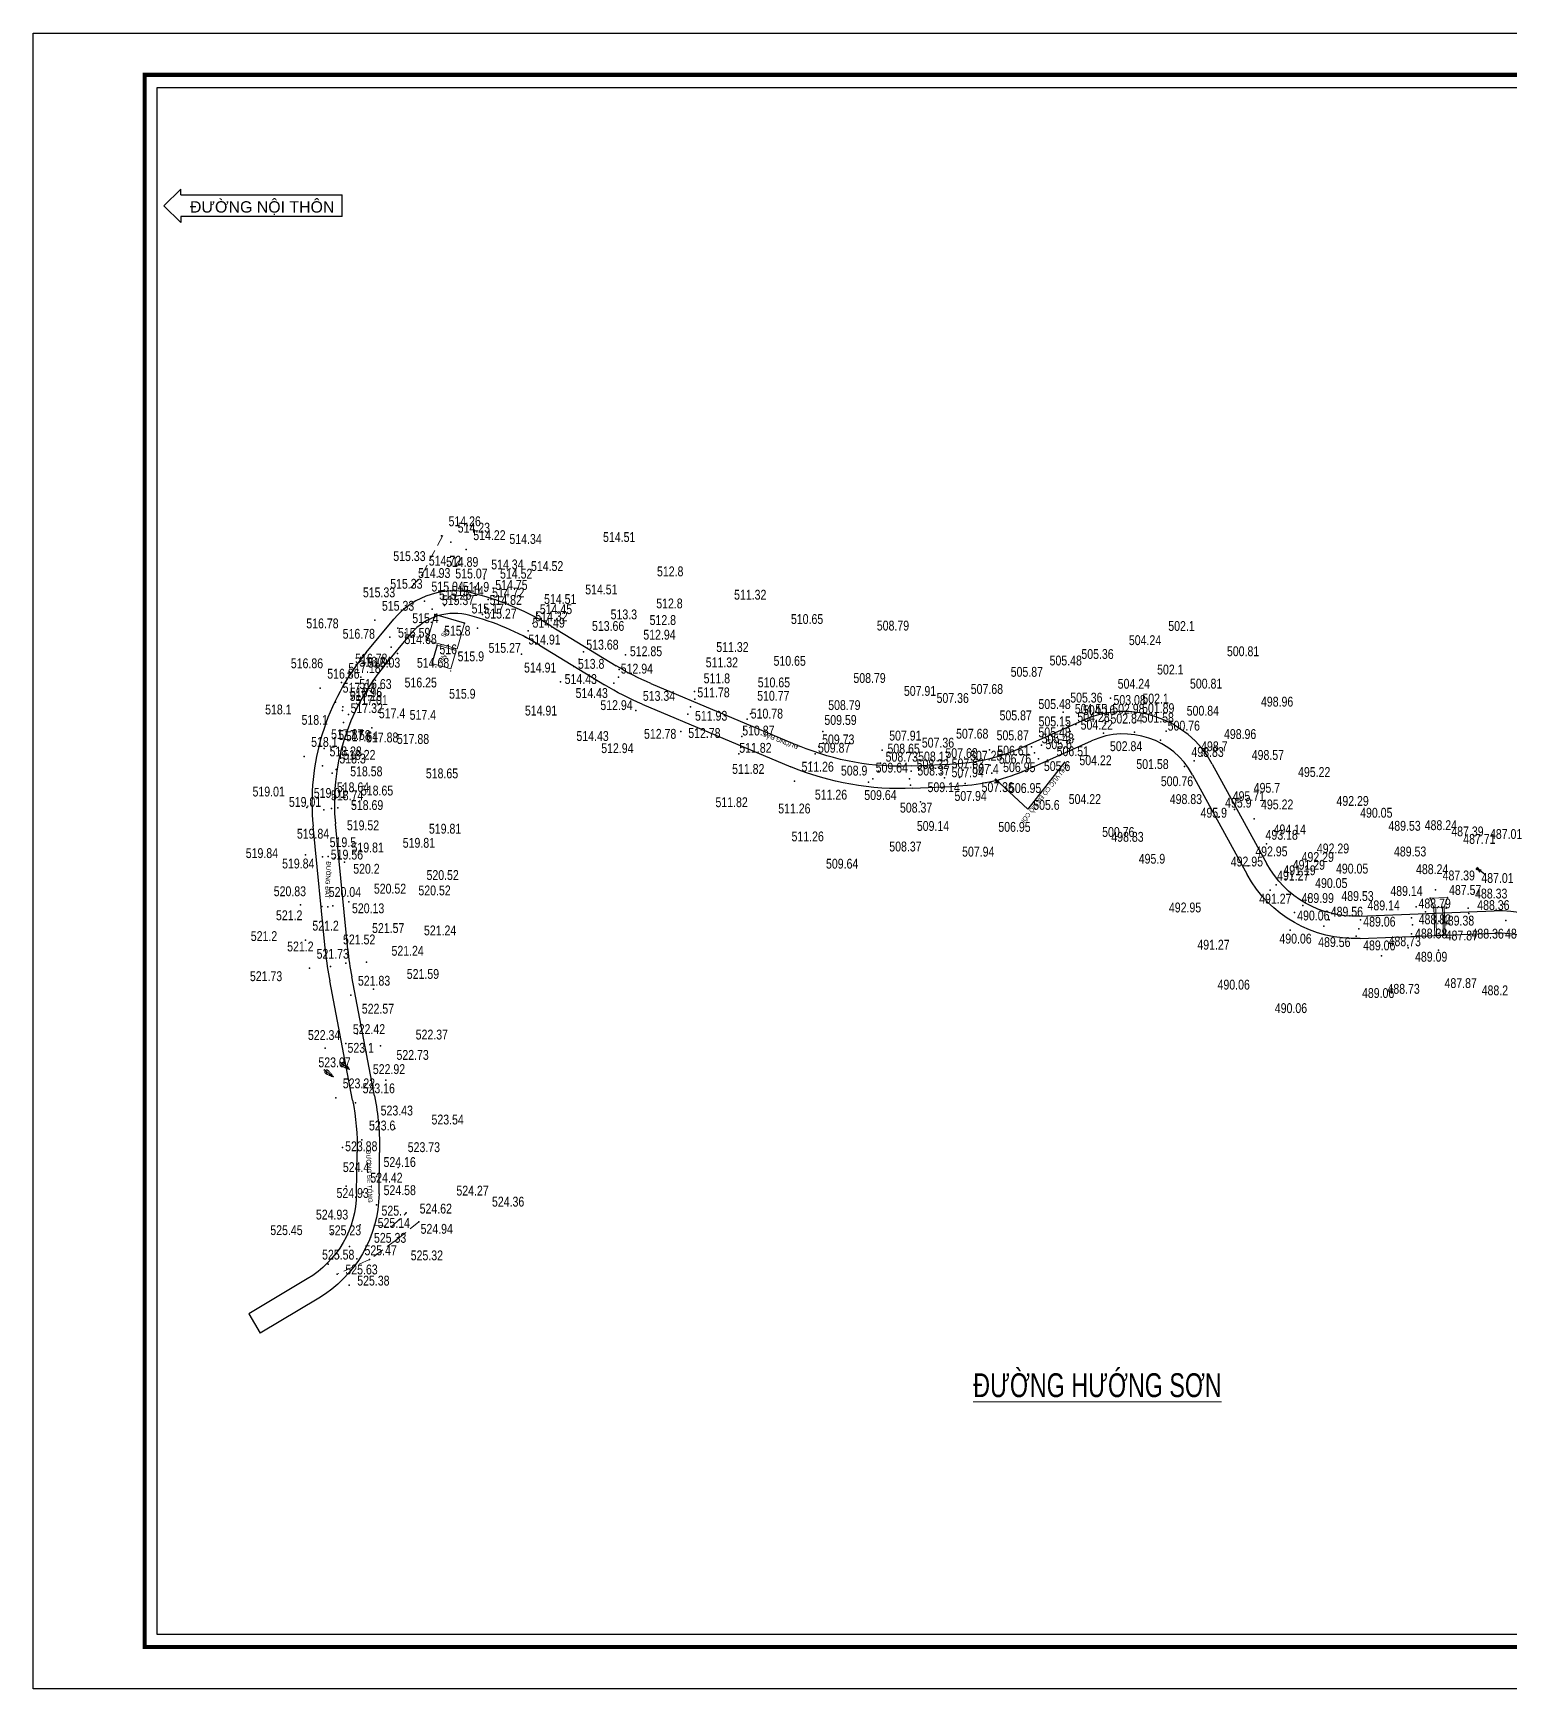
# Model space of a CAD drawing. Extents: x 545222 to 545745, y 1852593 to 1852962.
# Drawn here: x 545222 to 545551.3, y 1852592.8 to 1852962 of the extents above; entities that cross this region are included whole.
import ezdxf
from ezdxf.enums import TextEntityAlignment as Align

# ---------------------------------------------------------------- set-up
doc = ezdxf.new("R2010")
doc.units = 0
doc.header["$MEASUREMENT"] = 0
doc.linetypes.add('DUONGMON1', pattern=[3.75, 2.5, -1.25])
for name, color, linetype, lineweight in [('17.DCCD-FRAME', 36, 'Continuous', 25), ('18.DCCD-FRAMEBORDER', 32, 'Continuous', 50), ('Khungbo', 32, 'Continuous', 30), ('KICHTHUOC', 8, 'Continuous', 15)]:
    doc.layers.add(name, color=color, linetype=linetype, lineweight=lineweight)
for name, color, linetype in [('3', 4, 'Continuous'), ('congtrinh', 4, 'Continuous'), ('DIAVAT', 1, 'Continuous'), ('DIEM', 7, 'Continuous'), ('KHUNG', 1, 'Continuous'), ('Ranh', 252, 'Continuous'), ('Tuyen duong', 1, 'Continuous')]:
    doc.layers.add(name, color=color, linetype=linetype)
doc.layers.add('IN MO 2', color=7, linetype='Continuous', lineweight=9, true_color=0xb6b7a4)
doc.styles.add('MOC', font='VHARIALN.ttf', dxfattribs={"height": 2})
doc.styles.add('STYLE1', font='VHARIAL.ttf', dxfattribs={"height": 4})
doc.styles.add('T2', font='VHARIAL.ttf', dxfattribs={"width": 0.8})

# ---------------------------------------------------------------- blocks, each defined once
blk = doc.blocks.new('khun1111')
at = {"layer": '17.DCCD-FRAME'}
blk.add_lwpolyline([(1366183, -210620), (1366183, -214840), (1287462, -214840), (1287462, -159325), (1366183, -159325), (1366183, -190491)], dxfattribs=at)
at = {"layer": '18.DCCD-FRAMEBORDER', "const_width": 150}
blk.add_lwpolyline([(1366633, -215290), (1287012, -215290), (1287012, -158875), (1366633, -158875)], close=True, dxfattribs=at)
at = {"layer": 'Defpoints'}
blk.add_lwpolyline([(1367133, -216790), (1283011, -216790), (1283011, -157375), (1367133, -157375)], close=True, dxfattribs=at)
blk = doc.blocks.new('A$C4172536D')
at = {"layer": 'Ranh', "color": 250}
for points in [[(0.7, 0.95), (0, 2.28)], [(0.04, 0.03), (1.47, 0)], [(0.05, 0.59), (1.46, 0.57)], [(0.7, 5.24), (0.7, 0.95)], [(0.7, 0.95), (1.41, 2.28)]]:
    blk.add_lwpolyline(points, dxfattribs=at)

msp = doc.modelspace()

# ---------------------------------------------------------------- linework, layer by layer
at = {"layer": '3', "color": 3}
for p, q in [((545254.92, 1852927.2), (545251.09, 1852923.5)), ((545254.92, 1852925.92), (545254.92, 1852927.2)), ((545254.92, 1852925.92), (545290.86, 1852925.92)), ((545290.86, 1852921.07), (545290.86, 1852925.92)), ((545254.92, 1852919.79), (545251.09, 1852923.5)), ((545290.86, 1852921.07), (545254.92, 1852921.07)), ((545254.92, 1852921.07), (545254.92, 1852919.79))]:
    msp.add_line(p, q, dxfattribs=at)
at = {"layer": 'congtrinh'}
for points in [[(545318.17, 1852830.45), (545311.54, 1852832.32)], [(545318.17, 1852830.45), (545311.54, 1852832.32)], [(545312.03, 1852825.51), (545310.88, 1852821.4)], [(545312.03, 1852825.51), (545310.88, 1852821.4)]]:
    msp.add_lwpolyline(points, dxfattribs=at)
at = {"layer": 'DIAVAT'}
msp.add_lwpolyline([(545452.01, 1852799.48), (545443.78, 1852788.96), (545436.5, 1852795.69), (545437.06, 1852794.92), (545436.5, 1852795.69), (545437.29, 1852795.11)], dxfattribs=at)
at = {"layer": 'DIEM', "color": 0}
for p in [(545313.03, 1852849.91), (545315.08, 1852848.49), (545318.55, 1852846.81), (545308.63, 1852841.12), (545312.48, 1852840.85), (545322.55, 1852840.28), (545306.24, 1852838.38), (545314.54, 1852838.26), (545323.47, 1852835.7), (545324.52, 1852838.24), (545309.22, 1852835.35), (545310.92, 1852833.51), (545311.54, 1852832.32), (545313.7, 1852834.36), (545316.2, 1852835.3), (545322.18, 1852832.37), (545322.75, 1852834.02), (545334.34, 1852832.56), (545298.18, 1852831.06), (545303.26, 1852829.32), (545304.94, 1852828.3), (545318.17, 1852830.45), (545321.03, 1852829.32), (545332.38, 1852828.71), (545333.39, 1852830.33), (545301.49, 1852827.32), (545301.78, 1852825.05), (545306.26, 1852827.33), (545309.75, 1852826.6), (545312.03, 1852825.51), (545331.76, 1852827.29), (545348.83, 1852826.59), (545303.2, 1852823.63), (545311, 1852821.37), (545330.84, 1852823.53), (545343.75, 1852822.41), (545344.67, 1852824.01), (545354.06, 1852823.36), (545290.7, 1852817.19), (545292.2, 1852819.3), (545293.12, 1852818.61), (545295.06, 1852818.37), (545339.6, 1852817.36), (545342.57, 1852820.75), (545352.52, 1852818.39), (545352.66, 1852820.09), (545285.98, 1852815.92), (545293.13, 1852813.63), (545295.96, 1852816.69), (545351.43, 1852817.05), (545369.42, 1852815.16), (545369.51, 1852813.46), (545462.26, 1852813.68), (545289.42, 1852812.79), (545290.99, 1852810.96), (545291.03, 1852811.74), (545292.28, 1852810.05), (545356.36, 1852810.98), (545367.95, 1852810.13), (545368.53, 1852811.75), (545381.92, 1852810.23), (545451.67, 1852810.59), (545461.32, 1852810.07), (545467.76, 1852810.38), (545291.19, 1852808.25), (545297.49, 1852807.09), (545366.44, 1852806.29), (545380.43, 1852807.03), (545381.19, 1852809.05), (545398.06, 1852806.26), (545452.7, 1852808.1), (545453.26, 1852806.26), (545454.52, 1852807.8), (545461.04, 1852808.1), (545467.59, 1852806.12), (545467.7, 1852808.24), (545474.63, 1852806.32), (545475.58, 1852808.18), (545286.84, 1852802.45), (545380.01, 1852805.15), (545397.21, 1852802.94), (545444.58, 1852802.85), (545446.83, 1852803.2), (545453.99, 1852804.54), (545460.65, 1852805.92), (545473.4, 1852804.34), (545485.96, 1852802.47), (545282.39, 1852800.71), (545288.46, 1852802.25), (545290.13, 1852801.98), (545294.64, 1852801.71), (545379.34, 1852801.29), (545395.43, 1852799.41), (545396.34, 1852801.28), (545410.93, 1852799.21), (545411.3, 1852802.12), (545418.58, 1852800.55), (545435.25, 1852802.19), (545435.4, 1852798.77), (545445.3, 1852801.5), (545446.16, 1852800.21), (545448.18, 1852799.88), (545480.86, 1852799.74), (545482.64, 1852800.81), (545286.49, 1852798.59), (545288.68, 1852797.01), (545289.53, 1852797.83), (545391.75, 1852795.19), (545408.28, 1852794.97), (545409.21, 1852795.75), (545410.51, 1852797.41), (545417.41, 1852795.75), (545417.77, 1852797.46), (545424.43, 1852797), (545425.23, 1852795.93), (545428.57, 1852796.04), (545429.34, 1852797.64), (545435.76, 1852796.95), (545436.71, 1852795.08), (545478.7, 1852798.48), (545291.1, 1852794.16), (545417.59, 1852794.33), (545425.2, 1852793.93), (545429.84, 1852794.69), (545282.98, 1852789.34), (545286.82, 1852788.81), (545288.47, 1852789.08), (545289.93, 1852789.24), (545293.49, 1852789.87), (545419.86, 1852790.62), (545487.92, 1852788.63), (545489.89, 1852788.89), (545486.21, 1852787.17), (545494.23, 1852786.77), (545497.03, 1852781.2), (545282.73, 1852778.79), (545286.52, 1852778.35), (545287.78, 1852778.38), (545289.19, 1852778.01), (545291.4, 1852777.17), (545495.23, 1852780.01), (545492.95, 1852776.3), (545501.3, 1852773.31), (545502.77, 1852774), (545497.8, 1852770.91), (545499.2, 1852772.1), (545506.29, 1852769.24), (545533.49, 1852769.1), (545534.72, 1852770.94), (545543.35, 1852770.37), (545281.62, 1852767.62), (545286.32, 1852767.26), (545287.69, 1852767.14), (545288.79, 1852767.42), (545292.35, 1852768.28), (545503.28, 1852765.9), (545505.08, 1852767.45), (545512.14, 1852766.35), (545530.41, 1852767.18), (545532.5, 1852766.09), (545534.35, 1852767.06), (545535.35, 1852767.21), (545536.31, 1852767.11), (545537.09, 1852766.88), (545541.97, 1852766.91), (545542.12, 1852765.72), (545549.95, 1852767.78), (545502.29, 1852762.01), (545509.77, 1852762.86), (545510.99, 1852764.29), (545517.62, 1852762.26), (545517.97, 1852764.27), (545529.34, 1852764.7), (545529.56, 1852763.15), (545535.45, 1852764), (545542.44, 1852764.33), (545550.35, 1852764.16), (545282.67, 1852759.74), (545517.02, 1852760.64), (545529.38, 1852761.15), (545532.96, 1852761.09), (545534.56, 1852760.87), (545535.46, 1852760.81), (545536.86, 1852761.06), (545291.67, 1852754.61), (545296.33, 1852754.82), (545522.67, 1852756.27), (545528.57, 1852758), (545535.4, 1852757.55), (545283.61, 1852753.47), (545288.25, 1852753.89), (545292.82, 1852747.46), (545297.83, 1852748.79), (545291.69, 1852736.68), (545294.26, 1852738.84), (545299.42, 1852736.19), (545287.1, 1852735.68), (545300.65, 1852728.53), (545289.45, 1852724.58), (545293.87, 1852723.48), (545297.89, 1852718.54), (545302.62, 1852717.77), (545295.28, 1852715.19), (545290.94, 1852713.52), (545298.53, 1852707.04), (545303.39, 1852709.05), (545291.78, 1852704.89), (545295.58, 1852703.55), (545298.55, 1852700.77), (545294.93, 1852696.25), (545298.08, 1852696.2), (545301.93, 1852695.89), (545305.18, 1852698.93), (545307.96, 1852696.95), (545288.6, 1852694.51), (545297.23, 1852693.46), (545302.97, 1852692.92), (545290.12, 1852689.11), (545292.51, 1852691.48), (545294.14, 1852688.7), (545296.25, 1852691.48), (545296.94, 1852688.52), (545287.74, 1852687.47), (545289.8, 1852685.31), (545292.45, 1852682.83)]:
    msp.add_point(p, dxfattribs=at)
at = {"layer": 'IN MO 2', "color": 250}
for p, q in [((545290.8, 1852732.27), (545290.5, 1852732.51)), ((545287.19, 1852730.62), (545286.89, 1852730.85))]:
    msp.add_line(p, q, dxfattribs=at)
at = {"layer": 'IN MO 2', "color": 250, "linetype": 'DUONGMON1'}
for points in [[(545306.24, 1852838.38), (545308.63, 1852841.12), (545313.36, 1852850.03)], [(545307.96, 1852696.95), (545302.97, 1852692.92), (545296.94, 1852688.52), (545289.8, 1852685.31)], [(545298.08, 1852696.2), (545301.93, 1852695.89), (545305.18, 1852698.93)]]:
    msp.add_lwpolyline(points, dxfattribs=at)
at = {"layer": 'IN MO 2', "color": 250}
for points in [[(545316.55, 1852824.68), (545318.17, 1852830.45), (545311.54, 1852832.32), (545309.91, 1852826.55), (545316.55, 1852824.68)], [(545316.55, 1852824.68), (545318.17, 1852830.45), (545311.54, 1852832.32), (545309.91, 1852826.55), (545316.55, 1852824.68)], [(545316.55, 1852824.68), (545309.91, 1852826.55)], [(545316.55, 1852824.68), (545309.91, 1852826.55)], [(545312.03, 1852825.51), (545316.27, 1852824.31), (545315.11, 1852820.21), (545310.88, 1852821.4)], [(545312.03, 1852825.51), (545316.27, 1852824.31), (545315.11, 1852820.21), (545310.88, 1852821.4)], [(545534.35, 1852767.06), (545533.49, 1852769.1), (545537.39, 1852769.27), (545536.65, 1852767.13)], [(545534.35, 1852767.06), (545533.49, 1852769.1), (545537.39, 1852769.27), (545536.65, 1852767.13)], [(545534.35, 1852767.06), (545536.65, 1852767.13), (545536.86, 1852760.95), (545534.56, 1852760.87), (545534.35, 1852767.06), (545536.65, 1852767.13)], [(545534.35, 1852767.06), (545536.65, 1852767.13), (545536.86, 1852760.95), (545534.56, 1852760.87), (545534.35, 1852767.06), (545536.65, 1852767.13)], [(545534.35, 1852767.06), (545534.56, 1852760.87)], [(545534.35, 1852767.06), (545534.56, 1852760.87)], [(545534.75, 1852767.07), (545534.96, 1852760.89)], [(545534.75, 1852767.07), (545534.96, 1852760.89)], [(545536.25, 1852767.12), (545536.46, 1852760.94)], [(545536.25, 1852767.12), (545536.46, 1852760.94)], [(545536.65, 1852767.13), (545536.86, 1852760.95)], [(545536.65, 1852767.13), (545536.86, 1852760.95)], [(545292.53, 1852730.92), (545290.5, 1852732.51), (545290.37, 1852732.35)], [(545290.55, 1852732.47), (545290.5, 1852732.51)], [(545290.73, 1852732.33), (545290.55, 1852732.47)], [(545290.99, 1852732.12), (545290.73, 1852732.33)], [(545290.81, 1852732.26), (545291.18, 1852731.5)], [(545288.92, 1852729.26), (545286.89, 1852730.85), (545286.77, 1852730.69)], [(545286.94, 1852730.81), (545286.89, 1852730.85)], [(545287.12, 1852730.67), (545286.94, 1852730.81)], [(545287.38, 1852730.47), (545287.12, 1852730.67)], [(545287.21, 1852730.61), (545287.57, 1852729.84)], [(545288.92, 1852729.26), (545287.38, 1852730.47)], [(545288.01, 1852729.97), (545288.23, 1852729.5)], [(545288.82, 1852729.34), (545288.84, 1852729.29)], [(545288.92, 1852729.26), (545288.92, 1852729.27)], [(545292.53, 1852730.92), (545290.99, 1852732.12)], [(545291.62, 1852731.63), (545291.84, 1852731.16)], [(545292.42, 1852731), (545292.45, 1852730.94)], [(545292.53, 1852730.92), (545292.52, 1852730.92)]]:
    msp.add_lwpolyline(points, dxfattribs=at)
for points in [[(545292.53, 1852730.92), (545292.26, 1852730.98), (545292.01, 1852731.09), (545291.75, 1852731.2), (545291.57, 1852731.29), (545291.32, 1852731.41), (545291.13, 1852731.51), (545290.91, 1852731.62), (545290.75, 1852731.75), (545290.63, 1852731.92), (545290.62, 1852732.02), (545290.7, 1852732.16), (545290.8, 1852732.27)], [(545292.53, 1852730.92), (545292.37, 1852731.17), (545292.21, 1852731.4), (545292, 1852731.65), (545291.79, 1852731.91), (545291.61, 1852732.1), (545291.4, 1852732.31), (545291.25, 1852732.44), (545291.14, 1852732.53), (545291.01, 1852732.5), (545290.88, 1852732.39), (545290.8, 1852732.27)], [(545288.92, 1852729.26), (545288.65, 1852729.32), (545288.4, 1852729.43), (545288.14, 1852729.54), (545287.96, 1852729.63), (545287.72, 1852729.75), (545287.52, 1852729.85), (545287.31, 1852729.96), (545287.14, 1852730.09), (545287.02, 1852730.26), (545287.01, 1852730.36), (545287.1, 1852730.5), (545287.19, 1852730.62)], [(545288.92, 1852729.26), (545288.76, 1852729.51), (545288.6, 1852729.74), (545288.4, 1852729.99), (545288.18, 1852730.25), (545288, 1852730.44), (545287.79, 1852730.65), (545287.64, 1852730.78), (545287.53, 1852730.87), (545287.4, 1852730.84), (545287.27, 1852730.73), (545287.19, 1852730.62)]]:
    msp.add_spline(points, degree=3, dxfattribs=at)
for p in [(545315.06, 1852819.79), (545537.39, 1852769.27), (545290.5, 1852732.51), (545286.89, 1852730.85), (545296.15, 1852727.77)]:
    msp.add_point(p, dxfattribs=at)
at = {"layer": 'Tuyen duong', "color": 1, "lineweight": 25}
for points in [[(545320.76, 1852836.92, 0.298328), (545302.43, 1852831.3, 0.298328)], [(545337.51, 1852829.77, 0.072214), (545320.76, 1852836.92, 0.066821)], [(545319.37, 1852832.12, 0.298328), (545306.28, 1852828.1, 0.298328)], [(545334.91, 1852825.5, 0.072603), (545319.37, 1852832.12, 0.066821)], [(545296.25, 1852823.86, 0.200476), (545284.4, 1852785.16, 0.200476)], [(545359.72, 1852816.96, -0.037815), (545351.99, 1852820.92, -0.037815)], [(545300.1, 1852820.67, 0.200476), (545289.37, 1852785.65, 0.200476)], [(545357.79, 1852812.35, -0.037815), (545349.39, 1852816.65, -0.037815)], [(545484.92, 1852799.02, 0.391422), (545455.96, 1852808.75, 0.391422)], [(545417.92, 1852798.6, -0.111834), (545392.9, 1852803.02, -0.111834)], [(545417.92, 1852798.6, -0.111834), (545392.9, 1852803.02, -0.111834)], [(545441.64, 1852802.33, -0.09374), (545428.08, 1852799.09, -0.09374)], [(545480.53, 1852796.62, 0.391422), (545458.01, 1852804.19, 0.391422)], [(545418.16, 1852793.61, -0.111834), (545390.97, 1852798.41, -0.111834)], [(545443.69, 1852797.77, -0.09374), (545428.32, 1852794.09, -0.09374)], [(545517.67, 1852765.1, -0.28468), (545497.06, 1852776.8, -0.28468)], [(545517.87, 1852760.11, -0.28468), (545492.67, 1852774.4, -0.28468)], [(545572.28, 1852753.16, 0.271295), (545547.77, 1852766.27, 0.271295)], [(545568.02, 1852750.55, 0.271295), (545547.96, 1852761.27, 0.271295)], [(545287.16, 1852757.18, 0.022782), (545288.1, 1852750.64, 0.022782)], [(545292.13, 1852757.67, 0.022782), (545293.02, 1852751.59, 0.022782)], [(545298.11, 1852725, -0.050801), (545299.23, 1852712.38, -0.050801)], [(545293.2, 1852724.06, -0.050801), (545294.23, 1852712.45, -0.050801)], [(545294.1, 1852703.26, -0.260883), (545283.1, 1852684.22, -0.260883)], [(545299.1, 1852703.19, -0.260883), (545285.66, 1852679.93, -0.260883)]]:
    msp.add_lwpolyline(points, format="xyb", dxfattribs=at)
for points in [[(545296.25, 1852823.86), (545302.43, 1852831.3)], [(545337.51, 1852829.77), (545351.99, 1852820.92)], [(545300.1, 1852820.67), (545306.28, 1852828.1)], [(545334.91, 1852825.5), (545349.39, 1852816.65)], [(545359.72, 1852816.96), (545392.9, 1852803.02)], [(545357.79, 1852812.35), (545390.97, 1852798.41)], [(545441.64, 1852802.33), (545455.96, 1852808.75)], [(545443.69, 1852797.77), (545458.01, 1852804.19)], [(545417.92, 1852798.6), (545428.08, 1852799.09)], [(545484.92, 1852799.02), (545497.06, 1852776.8)], [(545480.53, 1852796.62), (545492.67, 1852774.4)], [(545418.16, 1852793.61), (545428.32, 1852794.09)], [(545287.16, 1852757.18), (545284.4, 1852785.16)], [(545292.13, 1852757.67), (545289.37, 1852785.65)], [(545517.67, 1852765.1), (545547.77, 1852766.27)], [(545517.87, 1852760.11), (545547.96, 1852761.27)], [(545293.2, 1852724.06), (545288.1, 1852750.64)], [(545298.11, 1852725), (545293.02, 1852751.59)], [(545294.1, 1852703.26), (545294.23, 1852712.45)], [(545299.1, 1852703.19), (545299.23, 1852712.38)], [(545283.1, 1852684.22), (545270.03, 1852676.45)], [(545285.66, 1852679.93), (545272.59, 1852672.15)], [(545270.03, 1852676.45), (545272.59, 1852672.15)]]:
    msp.add_lwpolyline(points, dxfattribs=at)

# ---------------------------------------------------------------- block references
at = {"layer": 'IN MO 2', "xscale": 0.4499827870276034, "yscale": 0.4499827870275794, "zscale": 0.449982787048613, "rotation": 231.9301584499342}
msp.add_blockref('A$C4172536D', (545544.07, 1852776.05), dxfattribs=at)
at = {"layer": 'KICHTHUOC', "xscale": 0.006213361950358376, "yscale": 0.006213361863046885, "zscale": 0.0062133618645476}
msp.add_blockref('khun1111', (537250.15, 1853939.81), dxfattribs=at)

# ---------------------------------------------------------------- texts
at = {"layer": '3', "color": 3, "style": 'STYLE1'}
msp.add_text('®\xadêng néi th«n', height=2.534, dxfattribs=at).set_placement((545273.04, 1852923.23), align=Align.MIDDLE_CENTER)
at = {"layer": 'IN MO 2', "color": 250, "width": 0.8}
for s, p in [('514.26', (545314.6, 1852852.04)), ('514.23', (545316.65, 1852850.62)), ('514.22', (545320.12, 1852848.94)), ('514.34', (545328.18, 1852848.09)), ('514.51', (545349.06, 1852848.52)), ('515.33', (545302.28, 1852844.27)), ('514.72', (545310.2, 1852843.25)), ('514.89', (545314.05, 1852842.98)), ('514.34', (545324.12, 1852842.41)), ('514.52', (545332.99, 1852842.05)), ('512.8', (545361.09, 1852840.87)), ('515.33', (545301.6, 1852838.1)), ('514.93', (545307.81, 1852840.5)), ('515.04', (545310.79, 1852837.48)), ('515.07', (545316.11, 1852840.39)), ('514.9', (545317.77, 1852837.42)), ('514.75', (545325.03, 1852837.83)), ('514.52', (545326.09, 1852840.36)), ('515.33', (545295.5, 1852836.18)), ('515.25', (545312.49, 1852835.64)), ('515.37', (545313.11, 1852834.45)), ('515.14', (545315.26, 1852836.49)), ('514.82', (545323.75, 1852834.5)), ('514.72', (545324.32, 1852836.15)), ('514.51', (545335.91, 1852834.69)), ('514.51', (545345.08, 1852836.84)), ('512.8', (545360.92, 1852833.72)), ('511.32', (545378.28, 1852835.66)), ('515.33', (545299.75, 1852833.19)), ('515.4', (545306.51, 1852830.43)), ('515.17', (545319.74, 1852832.58)), ('515.27', (545322.6, 1852831.45)), ('514.32', (545333.95, 1852830.84)), ('514.45', (545334.96, 1852832.45)), ('513.3', (545350.75, 1852831.27)), ('512.8', (545359.44, 1852830.02)), ('510.65', (545390.96, 1852830.24)), ('516.78', (545282.88, 1852829.27)), ('516.78', (545290.99, 1852826.95)), ('515.59', (545303.34, 1852827.18)), ('515.8', (545313.6, 1852827.63)), ('514.49', (545333.33, 1852829.42)), ('513.66', (545346.59, 1852828.7)), ('512.94', (545358.04, 1852826.75)), ('508.79', (545410.11, 1852828.78)), ('502.1', (545475.11, 1852828.69)), ('514.68', (545304.77, 1852825.76)), ('516.', (545312.57, 1852823.5)), ('515.27', (545323.52, 1852823.81)), ('514.91', (545332.41, 1852825.66)), ('513.68', (545345.32, 1852824.53)), ('512.85', (545355.04, 1852823.06)), ('511.32', (545374.31, 1852823.99)), ('505.36', (545455.73, 1852822.44)), ('504.24', (545466.32, 1852825.53)), ('500.81', (545488.19, 1852823.06)), ('516.86', (545279.43, 1852820.37)), ('517.18', (545292.26, 1852819.32)), ('516.78', (545293.77, 1852821.43)), ('516.24', (545294.68, 1852820.74)), ('516.03', (545296.63, 1852820.5)), ('514.68', (545307.55, 1852820.48)), ('515.9', (545316.63, 1852821.92)), ('514.91', (545331.44, 1852819.42)), ('513.8', (545343.46, 1852820.25)), ('512.94', (545353, 1852819.18)), ('511.32', (545371.96, 1852820.57)), ('510.65', (545387.08, 1852820.92)), ('505.48', (545448.64, 1852821)), ('502.1', (545472.62, 1852818.98)), ('516.86', (545287.55, 1852818.05)), ('517.03', (545290.99, 1852814.92)), ('516.63', (545294.7, 1852815.76)), ('516.25', (545304.8, 1852816.09)), ('514.43', (545340.49, 1852816.86)), ('511.8', (545371.49, 1852817.02)), ('510.65', (545383.56, 1852816.11)), ('508.79', (545404.89, 1852817.09)), ('505.87', (545439.97, 1852818.47)), ('504.24', (545463.83, 1852815.81)), ('500.81', (545479.95, 1852815.84)), ('517.18', (545292.56, 1852813.09)), ('516.96', (545292.6, 1852813.87)), ('517.01', (545293.85, 1852812.17)), ('515.9', (545314.73, 1852813.58)), ('514.43', (545342.93, 1852813.74)), ('513.34', (545357.93, 1852813.11)), ('511.78', (545370.1, 1852813.88)), ('510.77', (545383.43, 1852813.13)), ('507.91', (545416.15, 1852814.21)), ('507.36', (545423.43, 1852812.64)), ('507.68', (545431.06, 1852814.64)), ('505.48', (545446.15, 1852811.28)), ('505.36', (545453.24, 1852812.72)), ('503.08', (545462.89, 1852812.2)), ('502.1', (545469.33, 1852812.51)), ('498.96', (545495.78, 1852811.82)), ('518.1', (545273.7, 1852810.08)), ('518.1', (545281.82, 1852807.76)), ('517.32', (545292.76, 1852810.38)), ('517.4', (545299.06, 1852809.22)), ('517.4', (545305.93, 1852808.88)), ('514.91', (545331.63, 1852809.83)), ('512.94', (545348.46, 1852811.05)), ('511.93', (545369.57, 1852808.67)), ('510.78', (545381.99, 1852809.16)), ('509.59', (545398.42, 1852807.73)), ('508.79', (545399.27, 1852811.05)), ('505.87', (545437.48, 1852808.76)), ('504.55', (545454.27, 1852810.23)), ('504.28', (545454.83, 1852808.39)), ('504.16', (545456.09, 1852809.93)), ('502.84', (545462.22, 1852808.05)), ('502.98', (545462.61, 1852810.23)), ('501.58', (545469.16, 1852808.25)), ('501.89', (545469.27, 1852810.37)), ('500.84', (545479.22, 1852809.79)), ('517.87', (545288.41, 1852804.58)), ('517.58', (545290.03, 1852804.38)), ('517.64', (545291.7, 1852804.11)), ('517.88', (545296.21, 1852803.84)), ('514.43', (545343.12, 1852804.15)), ('512.78', (545358.19, 1852804.64)), ('512.78', (545368.06, 1852804.83)), ('510.87', (545380.1, 1852805.38)), ('507.91', (545412.87, 1852804.25)), ('507.68', (545427.79, 1852804.67)), ('505.87', (545436.82, 1852804.32)), ('505.48', (545446.15, 1852804.98)), ('505.15', (545446.18, 1852807.42)), ('504.22', (545455.56, 1852806.67)), ('500.76', (545474.97, 1852806.47)), ('498.96', (545487.53, 1852804.6)), ('518.1', (545283.96, 1852802.84)), ('518.28', (545288.06, 1852800.72)), ('517.88', (545303.08, 1852803.5)), ('512.94', (545348.65, 1852801.45)), ('511.82', (545379.43, 1852801.52)), ('509.87', (545397, 1852801.54)), ('509.73', (545397.91, 1852803.4)), ('508.65', (545412.49, 1852801.34)), ('507.36', (545420.15, 1852802.68)), ('507.68', (545425.41, 1852800.35)), ('506.61', (545436.97, 1852800.9)), ('505.48', (545446.87, 1852803.62)), ('505.6', (545447.73, 1852802.34)), ('506.51', (545450.21, 1852800.77)), ('502.84', (545462.1, 1852801.89)), ('498.83', (545480.27, 1852800.6)), ('498.7', (545482.43, 1852801.87)), ('518.3', (545290.25, 1852799.14)), ('518.22', (545291.1, 1852799.96)), ('511.82', (545377.84, 1852796.82)), ('511.26', (545393.32, 1852797.32)), ('508.9', (545402.11, 1852796.45)), ('509.64', (545409.85, 1852797.1)), ('508.73', (545412.08, 1852799.54)), ('508.32', (545418.98, 1852797.88)), ('508.37', (545419.16, 1852796.46)), ('508.17', (545419.33, 1852799.59)), ('507.63', (545426.8, 1852798.06)), ('507.25', (545430.91, 1852799.77)), ('507.4', (545431.41, 1852796.82)), ('506.76', (545437.33, 1852799.08)), ('506.95', (545438.28, 1852797.21)), ('505.6', (545447.37, 1852797.45)), ('504.22', (545455.29, 1852798.75)), ('501.58', (545467.99, 1852797.9)), ('498.57', (545493.72, 1852799.94)), ('518.64', (545289.7, 1852792.73)), ('518.58', (545292.67, 1852796.28)), ('518.65', (545309.54, 1852795.83)), ('509.14', (545421.42, 1852792.75)), ('507.94', (545426.77, 1852796.06)), ('507.36', (545433.47, 1852792.76)), ('500.76', (545473.45, 1852794.08)), ('495.22', (545504.05, 1852796.13)), ('519.01', (545270.89, 1852791.78)), ('519.01', (545279, 1852789.46)), ('519.01', (545284.55, 1852791.47)), ('518.74', (545288.39, 1852790.94)), ('518.65', (545295.06, 1852792)), ('511.82', (545374.13, 1852789.4)), ('511.26', (545396.29, 1852791.09)), ('509.64', (545407.32, 1852790.99)), ('507.94', (545427.43, 1852790.8)), ('506.95', (545439.59, 1852792.55)), ('504.22', (545452.91, 1852790.1)), ('498.83', (545475.44, 1852790.09)), ('495.9', (545487.78, 1852789.3)), ('495.71', (545489.48, 1852790.75)), ('495.7', (545494.16, 1852792.61)), ('492.29', (545512.62, 1852789.69)), ('518.69', (545292.84, 1852788.76)), ('511.26', (545388.12, 1852788)), ('508.37', (545415.27, 1852788.18)), ('505.6', (545444.99, 1852788.8)), ('495.9', (545482.31, 1852787.05)), ('495.22', (545495.8, 1852788.9)), ('490.05', (545517.9, 1852787.05)), ('519.84', (545280.78, 1852782.38)), ('519.52', (545291.93, 1852784.25)), ('519.81', (545310.23, 1852783.49)), ('511.26', (545391.09, 1852781.77)), ('509.14', (545419.04, 1852784.1)), ('506.95', (545437.21, 1852783.9)), ('500.76', (545460.36, 1852782.76)), ('498.83', (545462.41, 1852781.68)), ('493.18', (545496.8, 1852782.13)), ('494.14', (545498.6, 1852783.33)), ('489.53', (545524.2, 1852784.14)), ('488.24', (545532.29, 1852784.28)), ('487.39', (545538.22, 1852782.89)), ('487.01', (545546.85, 1852782.31)), ('519.84', (545269.38, 1852778.05)), ('519.5', (545288.09, 1852780.48)), ('519.81', (545292.97, 1852779.3)), ('519.81', (545304.39, 1852780.35)), ('508.37', (545412.89, 1852779.52)), ('507.94', (545429.13, 1852778.38)), ('492.95', (545494.51, 1852778.43)), ('492.29', (545508.24, 1852779.09)), ('489.53', (545525.44, 1852778.41)), ('487.71', (545540.89, 1852781.21)), ('519.84', (545277.49, 1852775.73)), ('519.56', (545288.34, 1852777.72)), ('520.2', (545293.35, 1852774.56)), ('509.64', (545398.78, 1852775.69)), ('495.9', (545468.52, 1852776.79)), ('492.95', (545489.04, 1852776.18)), ('491.19', (545500.77, 1852774.23)), ('491.29', (545502.86, 1852775.44)), ('492.29', (545504.84, 1852777.19)), ('490.05', (545512.51, 1852774.59)), ('488.24', (545530.36, 1852774.47)), ('520.52', (545309.69, 1852773.16)), ('491.27', (545499.37, 1852773.04)), ('490.05', (545507.86, 1852771.37)), ('487.39', (545536.29, 1852773.07)), ('487.01', (545544.92, 1852772.5)), ('520.83', (545275.62, 1852769.55)), ('520.04', (545287.89, 1852769.39)), ('520.52', (545297.95, 1852770.12)), ('520.52', (545307.88, 1852769.73)), ('491.27', (545495.38, 1852767.88)), ('489.99', (545504.84, 1852768.03)), ('489.53', (545513.71, 1852768.47)), ('489.14', (545524.63, 1852769.6)), ('487.57', (545537.72, 1852769.83)), ('488.33', (545543.53, 1852769.04)), ('521.2', (545276.12, 1852764.19)), ('520.13', (545293.07, 1852765.75)), ('492.95', (545475.25, 1852765.93)), ('490.06', (545503.86, 1852764.14)), ('489.56', (545511.34, 1852764.99)), ('489.14', (545519.54, 1852766.4)), ('488.79', (545530.91, 1852766.83)), ('488.82', (545530.95, 1852763.28)), ('488.36', (545544.01, 1852766.46)), ('521.2', (545270.5, 1852759.55)), ('521.2', (545284.24, 1852761.87)), ('521.57', (545297.55, 1852761.34)), ('521.24', (545309.12, 1852760.81)), ('489.06', (545518.59, 1852762.77)), ('488.38', (545530.14, 1852760.13)), ('489.38', (545536.13, 1852763)), ('487.87', (545536.97, 1852759.68)), ('488.36', (545542.73, 1852760.09)), ('487.74', (545550.22, 1852760.1)), ('521.2', (545278.61, 1852757.23)), ('521.52', (545291.07, 1852758.8)), ('521.24', (545301.88, 1852756.27)), ('491.27', (545481.59, 1852757.63)), ('490.06', (545499.89, 1852758.98)), ('489.56', (545508.54, 1852758.21)), ('489.06', (545518.56, 1852757.47)), ('488.73', (545524.24, 1852758.4)), ('521.73', (545285.18, 1852755.6)), ('489.09', (545530.14, 1852754.94)), ('521.73', (545270.31, 1852750.61)), ('521.83', (545294.39, 1852749.59)), ('521.59', (545305.29, 1852751.11)), ('490.06', (545486.1, 1852748.73)), ('487.87', (545536.72, 1852749.07)), ('489.06', (545518.31, 1852746.85)), ('488.73', (545523.99, 1852747.79)), ('488.2', (545545, 1852747.45)), ('522.57', (545295.26, 1852743.36)), ('490.06', (545498.87, 1852743.49)), ('522.34', (545283.25, 1852737.48)), ('522.42', (545293.26, 1852738.81)), ('522.37', (545307.27, 1852737.6)), ('523.1', (545292.07, 1852734.64)), ('523.07', (545285.58, 1852731.4)), ('522.73', (545302.99, 1852733.06)), ('523.22', (545291.02, 1852726.71)), ('522.92', (545297.72, 1852729.89)), ('523.16', (545295.44, 1852725.61)), ('523.43', (545299.46, 1852720.66)), ('523.6', (545296.85, 1852717.32)), ('523.54', (545310.8, 1852718.65)), ('523.88', (545291.54, 1852712.69)), ('523.73', (545305.5, 1852712.49)), ('524.4', (545291.04, 1852708.04)), ('524.16', (545300.1, 1852709.17)), ('524.42', (545297.15, 1852705.68)), ('524.93', (545289.62, 1852702.27)), ('524.58', (545300.12, 1852702.9)), ('524.27', (545316.36, 1852702.8)), ('524.93', (545285.02, 1852697.46)), ('525.', (545299.65, 1852698.33)), ('524.62', (545308.16, 1852698.8)), ('524.36', (545324.29, 1852700.34)), ('525.45', (545274.86, 1852693.99)), ('525.23', (545287.91, 1852693.95)), ('525.14', (545298.8, 1852695.59)), ('524.94', (545308.37, 1852694.28)), ('525.47', (545295.86, 1852689.49)), ('525.33', (545297.97, 1852692.27)), ('525.58', (545286.4, 1852688.53)), ('525.32', (545306.17, 1852688.36)), ('525.63', (545291.6, 1852685.22)), ('525.38', (545294.24, 1852682.74))]:
    msp.add_text(s, height=2.2, dxfattribs=at).set_placement(p)
at = {"layer": 'KHUNG', "color": 7, "style": 'MOC'}
for s, rotation, p in [('ns', 231.9302, (545314.01, 1852829.26)), ('ns', 231.9302, (545313.5, 1852823.65)), ('®\xadêng ®Êt', 158.9547, (545392.69, 1852803.25)), ('khu vùc cã ®¸ må c«i ', 231.9302, (545452.31, 1852799.33)), ('®\xadêng ®Êt', 267.666, (545287.37, 1852777.33)), ('®\xadêng bª t«ng', 272.2433, (545296.2, 1852712.93))]:
    msp.add_text(s, height=1, rotation=rotation, dxfattribs=at).set_placement(p)
at = {"layer": 'Khungbo', "lineweight": 0, "style": 'T2', "width": 0.7}
msp.add_text('%%U®\xadêng h\xadíng s¬n', height=5.3104, dxfattribs=at).set_placement((545459.31, 1852660.52), align=Align.MIDDLE_CENTER)

doc.saveas('drawing.dxf')
